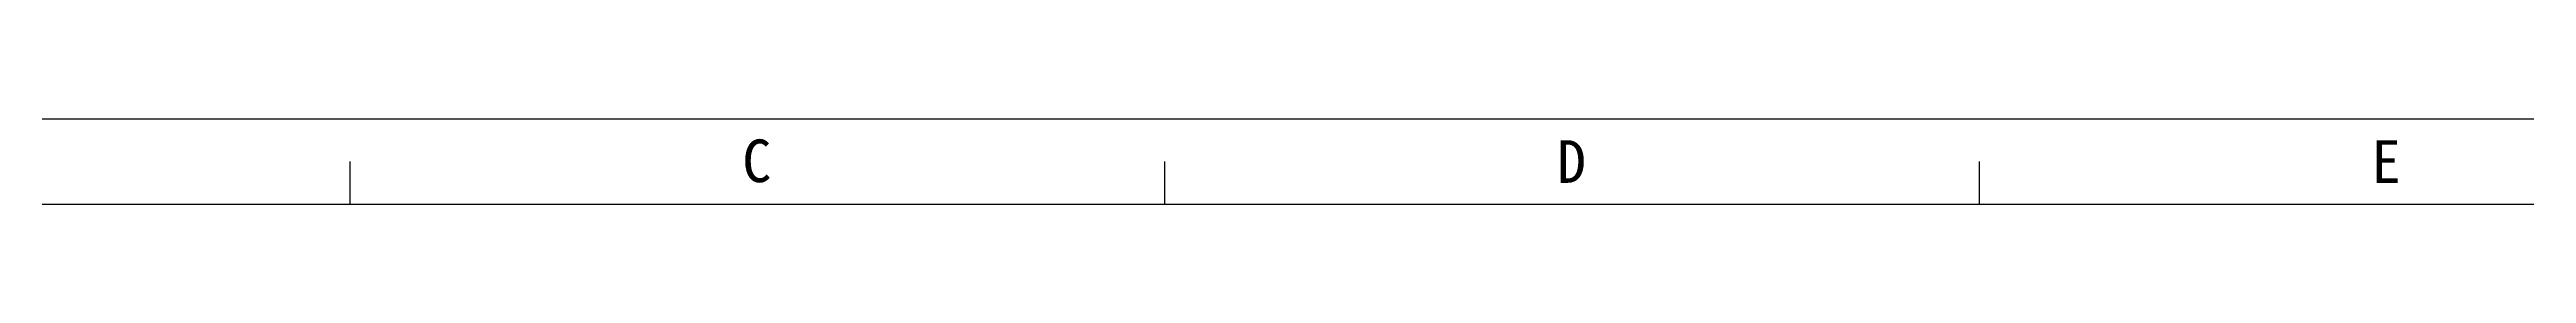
# Model space of a CAD drawing. Header units: millimetres. Extents: x -710 to -53, y 215 to 679.
# Drawn here: x -598.1 to -402.6, y 671.9 to 678.6 of the extents above; entities that cross this region are included whole.
import ezdxf

# ---------------------------------------------------------------- set-up
doc = ezdxf.new("R2010")
doc.units = ezdxf.units.MM
doc.header["$MEASUREMENT"] = 0
doc.layers.add('BORDER', color=7, linetype='Continuous', lineweight=0)

msp = doc.modelspace()

# ---------------------------------------------------------------- linework, layer by layer
at = {"layer": 'BORDER', "color": 18, "lineweight": 25, "true_color": 0x000000}
for p, q in [((-709.64, 678.62), (-53.27, 678.62)), ((-574.34, 671.9), (-574.34, 675.26)), ((-510.04, 671.9), (-510.04, 675.26)), ((-445.75, 671.9), (-445.75, 675.26)), ((-702.92, 671.9), (-59.98, 671.9))]:
    msp.add_line(p, q, dxfattribs=at)

# ---------------------------------------------------------------- texts
at = {"layer": 'BORDER', "char_height": 0.2, "attachment_point": 7}
for s, insert in [('\\C18;\\c0;\\FSimSun|b0|i0|c1;\\H3.357398;\\W1.000000;C', (-543.39, 673.58)), ('\\C18;\\c0;\\FSimSun|b0|i0|c1;\\H3.357398;\\W1.000000;D', (-479.09, 673.58)), ('\\C18;\\c0;\\FSimSun|b0|i0|c1;\\H3.357398;\\W1.000000;E', (-414.8, 673.58))]:
    msp.add_mtext(s, dxfattribs=dict(at, insert=insert))

doc.saveas('drawing.dxf')
